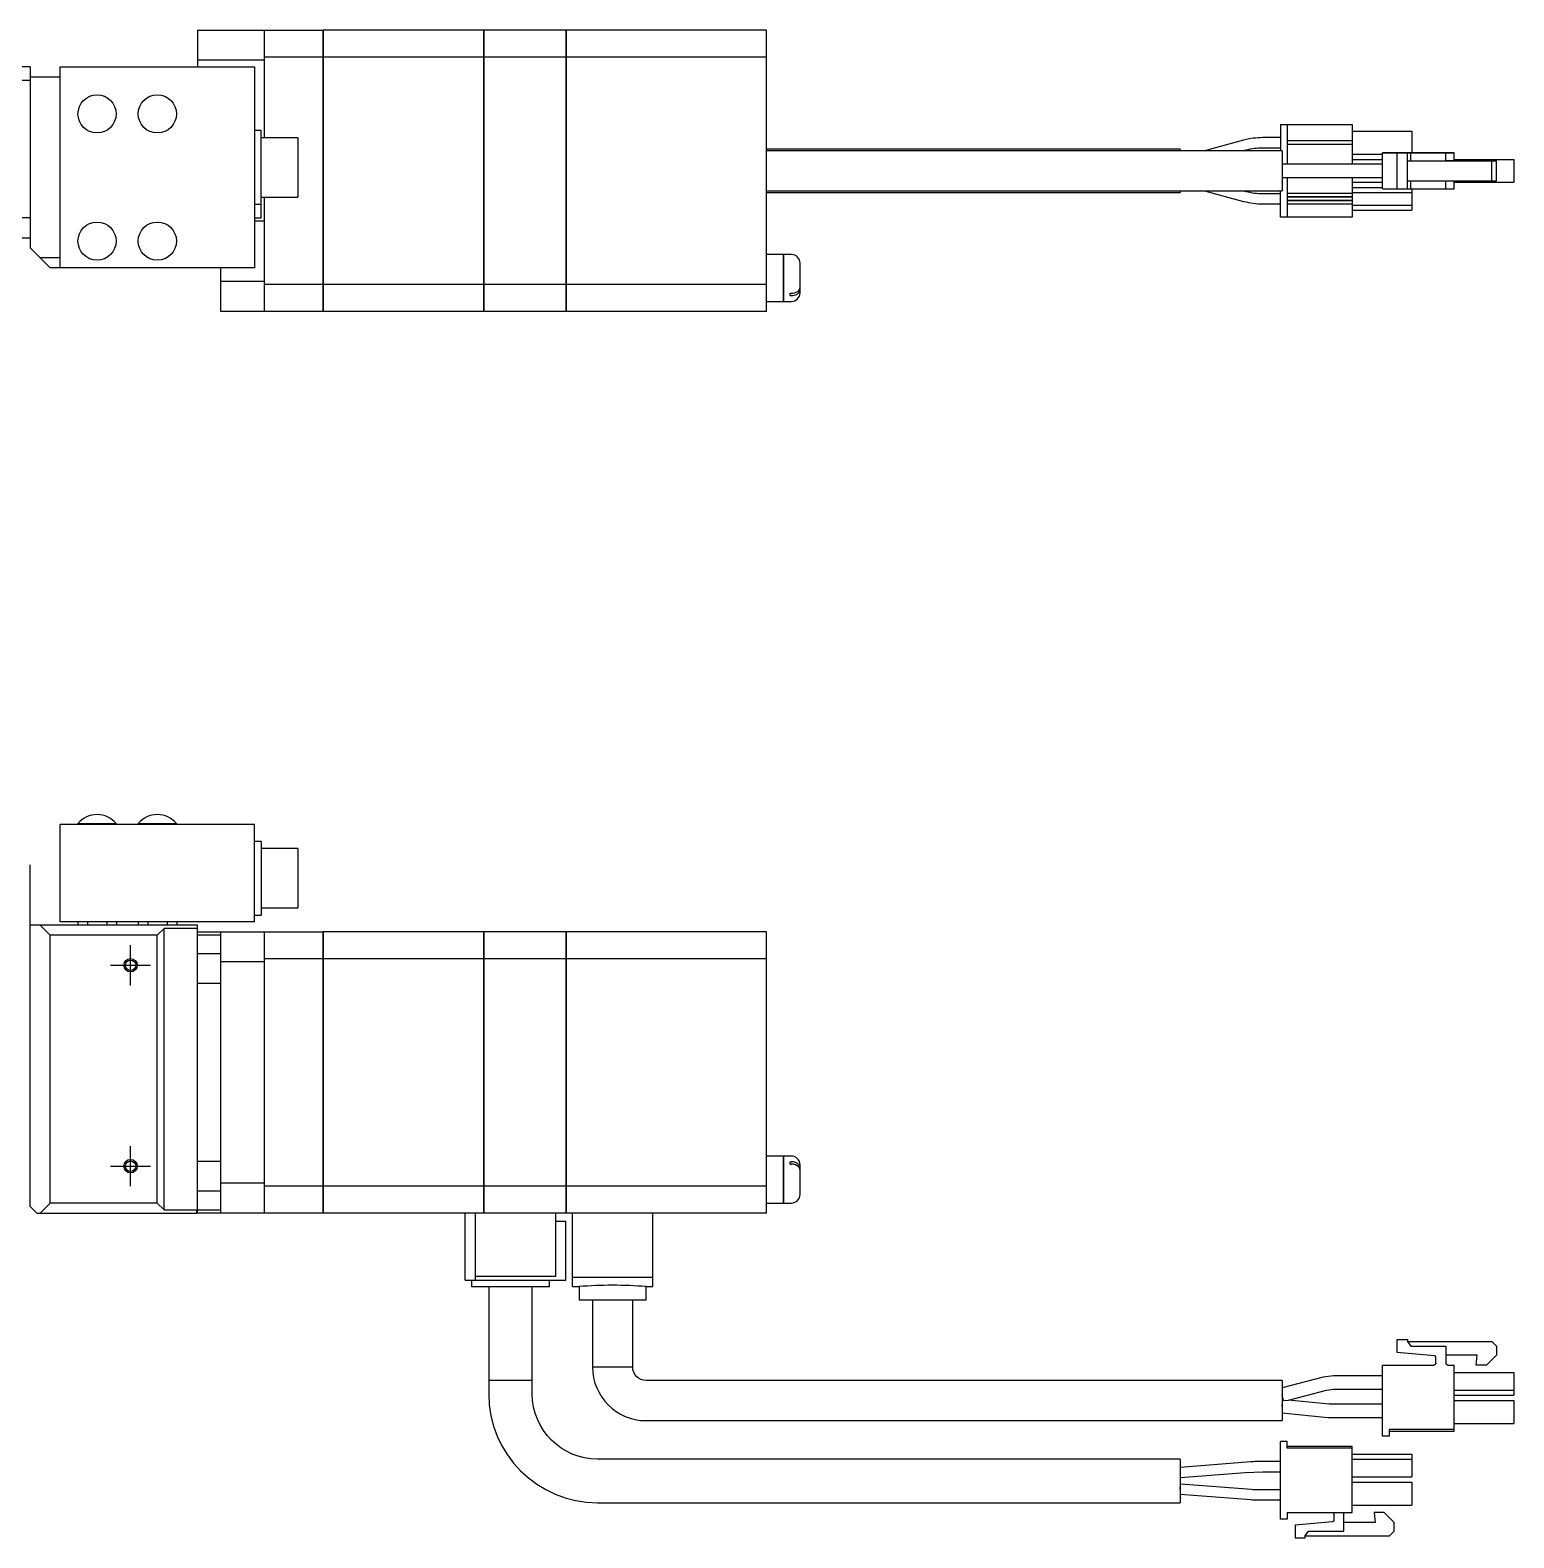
# Model space of a CAD drawing. Extents: x 0 to 945, y -8 to 563.
# Drawn here: x 240.4 to 462, y 337.7 to 562.8 of the extents above; entities that cross this region are included whole.
import ezdxf

# ---------------------------------------------------------------- set-up
doc = ezdxf.new("R2010")
doc.units = 0
doc.header["$LTSCALE"] = 0.5
doc.linetypes.add('CENTER', pattern=[50.8, 31.75, -6.35, 6.35, -6.35])
for name, color, linetype in [('MSM_CENTER', 1, 'CENTER'), ('MSM_CONTINUOUS', 7, 'CONTINUOUS'), ('MSM_NARROW', 5, 'CONTINUOUS')]:
    doc.layers.add(name, color=color, linetype=linetype)

msp = doc.modelspace()

# ---------------------------------------------------------------- linework, layer by layer
at = {"layer": 'MSM_CENTER'}
for p, q in [((255.37, 420.17), (255.37, 426.17)), ((252.37, 423.17), (258.37, 423.17)), ((255.37, 390.17), (255.37, 396.17)), ((252.37, 393.17), (258.37, 393.17))]:
    msp.add_line(p, q, dxfattribs=at)
at = {"layer": 'MSM_CONTINUOUS'}
for p, q in [((265.37, 562.8), (265.37, 557.3)), ((265.37, 562.8), (284.07, 562.8)), ((275.37, 546.73), (275.37, 562.8)), ((284.07, 562.8), (284.07, 520.8)), ((284.12, 562.75), (284.07, 562.75)), ((284.12, 562.8), (284.12, 520.8)), ((308.07, 562.8), (284.12, 562.8)), ((308.07, 562.8), (308.07, 520.8)), ((308.12, 562.75), (308.07, 562.75)), ((308.12, 562.8), (308.12, 520.8)), ((320.37, 562.8), (308.12, 562.8)), ((320.37, 562.8), (320.37, 520.8)), ((320.42, 562.75), (320.37, 562.75)), ((320.42, 562.8), (320.42, 520.8)), ((350.37, 562.8), (320.42, 562.8)), ((350.37, 520.8), (350.37, 562.8)), ((284.07, 558.77), (275.37, 558.77)), ((284.12, 558.51), (284.07, 558.51)), ((308.07, 558.77), (284.12, 558.77)), ((308.12, 558.51), (308.07, 558.51)), ((320.37, 558.77), (308.12, 558.77)), ((320.42, 558.51), (320.37, 558.51)), ((350.37, 558.77), (320.42, 558.77)), ((240.37, 557.3), (225.37, 557.3)), ((240.37, 557.3), (240.37, 530.3)), ((244.87, 527.3), (244.87, 557.3)), ((244.87, 557.3), (273.87, 557.3)), ((275.37, 558.3), (265.37, 558.3)), ((273.87, 557.3), (273.87, 527.3)), ((240.37, 555.3), (225.37, 555.3)), ((244.87, 555.8), (240.37, 555.8)), ((274.87, 547.8), (273.87, 547.8)), ((274.87, 534.8), (274.87, 547.8)), ((427.12, 548.7), (427.12, 544.8)), ((427.12, 548.7), (437.82, 548.7)), ((428.12, 548.7), (428.12, 542.8)), ((437.82, 548.7), (437.82, 542.8)), ((437.82, 547.7), (446.72, 547.7)), ((446.72, 547.7), (446.72, 544.5)), ((280.37, 546.73), (274.87, 546.73)), ((280.37, 546.73), (280.37, 537.88)), ((412.12, 545.05), (350.37, 545.05)), ((412.12, 545.05), (412.12, 544.8)), ((421.61, 546.37), (415.75, 544.8)), ((421.54, 544.8), (422, 544.92)), ((427.12, 546.75), (424.49, 546.75)), ((424.49, 545.25), (427.12, 545.25)), ((437.82, 546.25), (428.12, 546.25)), ((437.82, 545.75), (428.12, 545.75)), ((427.37, 544.8), (350.37, 544.8)), ((427.37, 544.8), (427.37, 538.8)), ((433.75, 542.8), (427.37, 542.8)), ((434.28, 542.8), (427.37, 542.8)), ((435.02, 542.8), (433.75, 542.8)), ((434.47, 542.8), (434.28, 542.8)), ((442.37, 542.8), (434.47, 542.8)), ((442.37, 542.8), (435.02, 542.8)), ((437.82, 544.3), (442.37, 544.3)), ((437.82, 543.5), (442.37, 543.5)), ((442.37, 544.5), (450.02, 544.5)), ((442.37, 544.5), (442.37, 544.5)), ((443.37, 544.5), (442.37, 544.5)), ((442.37, 539.1), (442.37, 544.5)), ((453.07, 544.5), (443.37, 544.5)), ((444.57, 539.1), (444.57, 544.5)), ((444.57, 544.5), (446.07, 544.5)), ((450.14, 544.5), (444.57, 544.5)), ((446.07, 539.1), (446.07, 544.5)), ((446.07, 544.5), (446.57, 544.5)), ((446.07, 543.3), (446.57, 543.3)), ((446.07, 543.3), (458.67, 543.3)), ((446.57, 544.5), (451.82, 544.5)), ((446.57, 543.3), (446.57, 544.5)), ((446.57, 543.3), (451.82, 543.3)), ((450.02, 544.5), (450.32, 544.5)), ((450.32, 544.5), (450.14, 544.5)), ((451.82, 544.5), (452.12, 544.5)), ((451.82, 543.3), (451.82, 544.5)), ((456.51, 543.3), (451.82, 543.3)), ((452.12, 543.3), (451.82, 543.3)), ((452.12, 544.5), (453.07, 544.5)), ((453.07, 544.5), (453.07, 544.5)), ((453.07, 543.3), (453.07, 544.5)), ((453.07, 543.5), (461.97, 543.5)), ((453.07, 543.5), (461.97, 543.5)), ((453.07, 543.5), (461.97, 543.5)), ((456.37, 543.3), (456.51, 543.3)), ((457.87, 543.3), (456.37, 543.3)), ((459.37, 543.3), (457.87, 543.3)), ((458.67, 543.3), (459.37, 543.3)), ((458.67, 540.3), (458.67, 543.3)), ((459.37, 540.3), (459.37, 543.3)), ((461.97, 543.5), (461.97, 540.1)), ((427.37, 540.8), (433.75, 540.8)), ((428.12, 540.8), (428.12, 534.9)), ((433.75, 540.8), (435.02, 540.8)), ((435.02, 540.8), (442.37, 540.8)), ((437.82, 540.8), (437.82, 534.9)), ((350.37, 538.8), (427.37, 538.8)), ((350.37, 538.55), (412.12, 538.55)), ((412.12, 538.8), (412.12, 538.55)), ((415.75, 538.8), (421.61, 537.23)), ((422, 538.68), (421.54, 538.8)), ((427.12, 538.35), (424.5, 538.35)), ((427.12, 534.9), (427.12, 538.8)), ((437.82, 538.4), (428.12, 538.4)), ((437.82, 540.1), (442.37, 540.1)), ((437.82, 539.3), (442.37, 539.3)), ((437.82, 538.55), (446.72, 538.55)), ((442.37, 539.1), (444.57, 539.1)), ((444.57, 539.1), (446.07, 539.1)), ((446.07, 540.3), (458.67, 540.3)), ((446.07, 539.1), (446.57, 539.1)), ((446.57, 539.1), (446.57, 540.3)), ((446.57, 539.1), (451.82, 539.1)), ((446.72, 539.1), (446.72, 535.9)), ((451.82, 539.1), (451.82, 540.3)), ((451.82, 539.1), (452.12, 539.1)), ((452.12, 539.1), (453.07, 539.1)), ((453.07, 539.1), (453.07, 540.3)), ((453.07, 540.1), (461.97, 540.1)), ((458.67, 540.3), (459.37, 540.3)), ((273.87, 536.8), (274.87, 536.8)), ((274.87, 537.88), (280.37, 537.88)), ((275.37, 520.8), (275.37, 537.88)), ((424.5, 536.85), (427.12, 536.85)), ((437.82, 537.9), (428.12, 537.9)), ((437.82, 537.85), (428.12, 537.85)), ((437.82, 537.35), (428.12, 537.35)), ((437.82, 537.3), (428.12, 537.3)), ((437.82, 536.8), (428.12, 536.8)), ((437.82, 536.65), (446.72, 536.65)), ((437.82, 535.9), (446.72, 535.9)), ((240.37, 534.8), (225.37, 534.8)), ((273.87, 534.8), (274.87, 534.8)), ((275.37, 534.3), (273.87, 534.3)), ((437.82, 534.9), (427.12, 534.9)), ((222.37, 531.8), (240.37, 531.8)), ((241.87, 528.8), (240.37, 530.3)), ((352.87, 529.3), (350.37, 529.3)), ((352.87, 522.3), (352.87, 529.3)), ((352.92, 529.25), (352.87, 529.25)), ((352.92, 522.3), (352.92, 529.3)), ((354.07, 529.3), (352.92, 529.3)), ((244.87, 528.8), (241.87, 528.8)), ((243.37, 527.3), (241.87, 528.8)), ((273.87, 527.3), (243.37, 527.3)), ((268.87, 520.8), (268.87, 527.3)), ((355.37, 523.6), (355.37, 528)), ((268.87, 525.3), (275.37, 525.3)), ((284.07, 524.83), (275.37, 524.83)), ((284.12, 525.09), (284.07, 525.09)), ((308.07, 524.83), (284.12, 524.83)), ((308.12, 525.09), (308.07, 525.09)), ((320.37, 524.83), (308.12, 524.83)), ((320.42, 525.09), (320.37, 525.09)), ((350.37, 524.83), (320.42, 524.83)), ((352.87, 522.35), (352.92, 522.35)), ((353.87, 523.51), (354.07, 523.51)), ((353.87, 523.16), (353.87, 523.51)), ((353.87, 523.16), (354.07, 523.16)), ((284.07, 520.8), (268.87, 520.8)), ((284.12, 520.85), (284.07, 520.85)), ((308.07, 520.8), (284.12, 520.8)), ((308.12, 520.85), (308.07, 520.85)), ((320.37, 520.8), (308.12, 520.8)), ((320.42, 520.85), (320.37, 520.85)), ((350.37, 520.8), (320.42, 520.8)), ((350.37, 522.3), (352.87, 522.3)), ((352.92, 522.3), (354.07, 522.3)), ((244.87, 429.67), (244.87, 444.17)), ((273.87, 444.17), (244.87, 444.17)), ((247.52, 444.33), (253.22, 444.33)), ((247.52, 444.33), (247.52, 444.17)), ((253.22, 444.17), (253.22, 444.33)), ((256.52, 444.33), (262.22, 444.33)), ((256.52, 444.33), (256.52, 444.17)), ((262.22, 444.17), (262.22, 444.33)), ((273.87, 429.67), (273.87, 444.17)), ((274.87, 441.67), (273.87, 441.67)), ((274.87, 441.67), (274.87, 430.67)), ((280.37, 440.6), (274.87, 440.6)), ((280.37, 440.6), (280.37, 431.75)), ((240.37, 387.17), (240.37, 438.17)), ((273.87, 430.67), (274.87, 430.67)), ((274.87, 431.75), (280.37, 431.75)), ((265.37, 429.17), (240.37, 429.17)), ((243.37, 427.67), (241.87, 429.17)), ((273.87, 429.67), (244.87, 429.67)), ((247.49, 429.67), (247.49, 429.17)), ((248.93, 429.67), (248.93, 429.17)), ((251.82, 429.67), (251.82, 429.17)), ((253.26, 429.67), (253.26, 429.17)), ((256.49, 429.67), (256.49, 429.17)), ((257.93, 429.67), (257.93, 429.17)), ((260.37, 428.67), (259.37, 427.67)), ((265.37, 428.67), (260.37, 428.67)), ((260.37, 386.67), (260.37, 428.67)), ((260.82, 429.67), (260.82, 429.17)), ((262.26, 429.67), (262.26, 429.17)), ((265.37, 386.17), (265.37, 429.17)), ((265.37, 428.17), (284.07, 428.17)), ((268.87, 386.17), (268.87, 428.17)), ((275.37, 386.17), (275.37, 428.17)), ((284.07, 428.17), (284.07, 386.17)), ((284.12, 428.12), (284.07, 428.12)), ((284.12, 428.17), (284.12, 386.17)), ((308.07, 428.17), (284.12, 428.17)), ((308.07, 428.17), (308.07, 386.17)), ((308.12, 428.12), (308.07, 428.12)), ((308.12, 428.17), (308.12, 386.17)), ((320.37, 428.17), (308.12, 428.17)), ((320.37, 428.17), (320.37, 386.17)), ((320.42, 428.12), (320.37, 428.12)), ((320.42, 428.17), (320.42, 386.17)), ((350.37, 428.17), (320.42, 428.17)), ((350.37, 386.17), (350.37, 428.17)), ((259.37, 427.67), (243.37, 427.67)), ((243.37, 387.67), (243.37, 427.67)), ((259.37, 387.67), (259.37, 427.67)), ((268.87, 427.67), (265.37, 427.67)), ((265.37, 424.91), (268.87, 424.91)), ((275.37, 423.67), (268.87, 423.67)), ((284.07, 424.14), (275.37, 424.14)), ((284.12, 423.88), (284.07, 423.88)), ((308.07, 424.14), (284.12, 424.14)), ((308.12, 423.88), (308.07, 423.88)), ((320.37, 424.14), (308.12, 424.14)), ((320.42, 423.88), (320.37, 423.88)), ((350.37, 424.14), (320.42, 424.14)), ((268.87, 420.44), (265.37, 420.44)), ((352.87, 394.67), (350.37, 394.67)), ((352.87, 387.67), (352.87, 394.67)), ((352.92, 394.62), (352.87, 394.62)), ((352.92, 387.67), (352.92, 394.67)), ((354.07, 394.67), (352.92, 394.67)), ((265.37, 393.91), (268.87, 393.91)), ((353.87, 393.82), (354.07, 393.82)), ((353.87, 393.46), (353.87, 393.82)), ((353.87, 393.46), (354.07, 393.46)), ((355.37, 388.97), (355.37, 393.37)), ((268.87, 390.67), (275.37, 390.67)), ((284.07, 390.2), (275.37, 390.2)), ((284.12, 390.46), (284.07, 390.46)), ((308.07, 390.2), (284.12, 390.2)), ((308.12, 390.46), (308.07, 390.46)), ((320.37, 390.2), (308.12, 390.2)), ((320.42, 390.46), (320.37, 390.46)), ((350.37, 390.2), (320.42, 390.2)), ((241.87, 386.17), (243.37, 387.67)), ((259.37, 387.67), (243.37, 387.67)), ((259.37, 387.67), (260.37, 386.67)), ((268.87, 389.44), (265.37, 389.44)), ((350.37, 387.67), (352.87, 387.67)), ((352.87, 387.72), (352.92, 387.72)), ((352.92, 387.67), (354.07, 387.67)), ((240.37, 387.17), (241.37, 386.17)), ((241.37, 386.17), (265.27, 386.17)), ((260.37, 386.67), (265.28, 386.67)), ((265.28, 386.18), (265.27, 386.17)), ((265.37, 386.8), (265.28, 386.67)), ((265.28, 386.18), (265.28, 386.67)), ((265.28, 386.18), (265.37, 386.27)), ((265.37, 386.67), (268.87, 386.67)), ((284.07, 386.17), (265.37, 386.17)), ((284.12, 386.22), (284.07, 386.22)), ((320.37, 386.17), (284.12, 386.17)), ((305.37, 376.17), (305.37, 386.17)), ((306.87, 376.17), (306.87, 386.17)), ((308.12, 386.22), (308.07, 386.22)), ((318.87, 376.77), (318.87, 386.17)), ((320.42, 386.22), (320.37, 386.22)), ((350.37, 386.17), (320.42, 386.17)), ((321.37, 375.18), (321.37, 386.17)), ((333.37, 375.18), (333.37, 386.17)), ((318.87, 384.97), (320.37, 384.97)), ((320.37, 376.17), (320.37, 384.97)), ((305.37, 376.17), (320.37, 376.17)), ((306.3, 376.17), (306.3, 375.17)), ((306.87, 376.77), (318.87, 376.77)), ((317.94, 375.17), (317.94, 376.17)), ((321.37, 376.6), (333.37, 376.6)), ((317.94, 375.17), (306.3, 375.17)), ((308.87, 375.17), (308.87, 359.17)), ((315.37, 359.17), (315.37, 375.17)), ((321.37, 375.18), (322.37, 375.18)), ((322.37, 375.18), (322.37, 373.17)), ((332.37, 375.18), (333.37, 375.18)), ((332.37, 373.17), (332.37, 375.18)), ((332.37, 373.17), (322.37, 373.17)), ((324.37, 373.17), (324.37, 363.17)), ((330.37, 363.17), (330.37, 373.17)), ((444.57, 367.27), (446.07, 367.27)), ((444.57, 367.27), (446.07, 367.27)), ((444.57, 365.36), (444.57, 367.27)), ((446.07, 367.27), (446.07, 366.97)), ((446.07, 366.97), (446.57, 366.27)), ((446.07, 366.97), (446.57, 366.27)), ((446.07, 366.97), (458.67, 366.97)), ((446.07, 366.97), (458.67, 366.97)), ((458.67, 366.97), (459.37, 366.27)), ((458.67, 366.97), (459.37, 366.27)), ((450.14, 364.87), (444.57, 365.36)), ((446.57, 366.27), (451.82, 366.27)), ((446.57, 366.27), (451.82, 366.27)), ((451.82, 366.27), (451.82, 363.77)), ((456.51, 364.97), (451.82, 364.97)), ((456.37, 363.47), (456.51, 364.97)), ((456.37, 363.47), (456.51, 364.97)), ((459.37, 364.97), (457.87, 363.47)), ((459.37, 366.27), (459.37, 364.97)), ((330.37, 363.17), (324.37, 363.17)), ((442.37, 363.47), (450.02, 363.47)), ((442.37, 352.87), (442.37, 363.47)), ((442.37, 363.47), (450.02, 363.47)), ((450.03, 363.47), (450.02, 363.47)), ((450.32, 363.77), (450.32, 364.67)), ((452.12, 363.47), (453.07, 363.47)), ((452.12, 363.47), (452.12, 363.47)), ((452.12, 363.47), (453.07, 363.47)), ((453.07, 353.62), (453.07, 363.47)), ((457.87, 363.47), (456.37, 363.47)), ((315.37, 361.17), (308.87, 361.17)), ((427.37, 361.17), (332.37, 361.17)), ((433.5, 361.65), (427.37, 360.05)), ((427.37, 361.17), (427.37, 355.17)), ((435.02, 361.85), (433.5, 361.65)), ((442.37, 361.85), (435.02, 361.85)), ((453.07, 362.37), (461.97, 362.37)), ((453.07, 362.37), (461.97, 362.37)), ((461.97, 362.37), (461.97, 358.97)), ((427.59, 358.18), (427.37, 359.02)), ((427.37, 357.32), (427.47, 358.32)), ((427.56, 358.31), (427.47, 358.32)), ((427.59, 358.18), (428.32, 358.23)), ((428.32, 358.23), (434.01, 359.72)), ((434.37, 357.65), (428.32, 358.23)), ((434.01, 359.72), (435.02, 359.85)), ((435.02, 359.85), (442.37, 359.85)), ((453.07, 359.72), (461.97, 359.72)), ((453.07, 358.97), (461.97, 358.97)), ((453.07, 358.17), (461.97, 358.17)), ((453.07, 358.17), (461.97, 358.17)), ((461.97, 358.17), (461.97, 354.77)), ((427.37, 356.32), (434.18, 355.66)), ((434.47, 357.65), (434.37, 357.65)), ((442.37, 357.65), (434.47, 357.65)), ((332.37, 355.17), (427.37, 355.17)), ((434.18, 355.66), (434.47, 355.65)), ((434.47, 355.65), (442.37, 355.65)), ((453.07, 353.87), (443.37, 353.87)), ((443.37, 353.87), (443.37, 352.87)), ((443.37, 353.62), (453.07, 353.62)), ((453.07, 354.77), (461.97, 354.77)), ((427.12, 340.47), (427.12, 352.07)), ((428.12, 352.07), (427.12, 352.07)), ((428.12, 351.07), (428.12, 352.07)), ((437.82, 351.32), (428.12, 351.32)), ((437.82, 341.47), (437.82, 351.32)), ((443.37, 352.87), (442.37, 352.87)), ((412.12, 349.42), (325.12, 349.42)), ((412.12, 349.42), (412.12, 342.92)), ((422.67, 349.01), (412.12, 348.17)), ((427.12, 349.05), (423.52, 349.05)), ((437.82, 351.07), (428.12, 351.07)), ((437.82, 350.17), (446.72, 350.17)), ((437.82, 349.42), (446.72, 349.42)), ((446.72, 350.17), (446.72, 346.77)), ((412.18, 346.67), (421.86, 347.44)), ((421.86, 347.44), (424.5, 347.55)), ((424.5, 347.55), (427.12, 347.55)), ((437.82, 346.77), (446.72, 346.77)), ((412.18, 345.67), (412.12, 345.64)), ((412.12, 344.92), (412.18, 345.67)), ((422.81, 344.87), (412.18, 345.67)), ((427.12, 344.85), (423.5, 344.85)), ((437.82, 345.97), (446.72, 345.97)), ((446.72, 345.97), (446.72, 342.57)), ((325.12, 342.92), (412.12, 342.92)), ((412.12, 344.17), (422.69, 343.38)), ((423.5, 343.35), (427.12, 343.35)), ((437.82, 342.57), (446.72, 342.57)), ((428.12, 340.47), (427.12, 340.47)), ((428.12, 341.47), (437.82, 341.47)), ((428.12, 341.47), (428.12, 340.47)), ((434.89, 340.07), (429.32, 339.58)), ((435.07, 341.17), (435.07, 340.27)), ((436.57, 338.67), (436.57, 341.17)), ((441.26, 339.97), (436.57, 339.97)), ((441.12, 341.47), (441.26, 339.97)), ((442.62, 341.47), (441.12, 341.47)), ((444.12, 339.97), (442.62, 341.47)), ((444.12, 338.67), (444.12, 339.97)), ((429.32, 339.58), (429.32, 337.67)), ((430.82, 337.97), (431.32, 338.67)), ((430.82, 337.97), (443.42, 337.97)), ((430.82, 337.67), (430.82, 337.97)), ((431.32, 338.67), (436.57, 338.67)), ((443.42, 337.97), (444.12, 338.67)), ((429.32, 337.67), (430.82, 337.67))]:
    msp.add_line(p, q, dxfattribs=at)
for centre, radius in [((250.37, 550.3), 2.85), ((259.37, 550.3), 2.85), ((250.37, 531.3), 2.85), ((259.37, 531.3), 2.85), ((255.37, 423.17), 0.783), ((255.37, 393.17), 0.783)]:
    msp.add_circle(centre, radius, dxfattribs=at)
for centre, radius, start, end in [((424.49, 535.6), 11.15, 89.9911, 105.0006), ((424.5, 548.01), 11.15, 255.0015, 270.0068), ((354.07, 528), 1.3, 0, 90), ((354.09, 525.12), 1.61, 269.2584, 304.7863), ((354.07, 523.6), 1.3, 270, 360), ((354.09, 524.82), 1.66, 269.4455, 299.7231), ((354.49, 524.16), 0.891, 298.7486, 355.0367), ((354.57, 524.47), 0.809, 303.6126, 357.2927), ((250.37, 441.97), 3.7, 89.9943, 140.3692), ((250.37, 441.97), 3.7, 39.6308, 90), ((259.37, 441.97), 3.7, 89.9943, 140.3692), ((259.37, 441.97), 3.7, 39.6308, 90), ((354.07, 393.37), 1.3, 0, 90), ((354.15, 392.41), 1.41, 41.3743, 92.8178), ((354.16, 392.08), 1.39, 42.8199, 93.04), ((354.62, 392.52), 0.754, 5.8166, 41.8939), ((354.62, 392.87), 0.751, 1.7681, 38.8955), ((354.07, 388.97), 1.3, 270, 360), ((327.4, 314.66), 60.73, 90.0287, 94.7515), ((327.35, 314.71), 60.68, 85.2466, 89.9732), ((450.12, 364.67), 0.2, 360, 85), ((332.37, 363.17), 8, 180, 270), ((450.02, 363.77), 0.3, 270, 360), ((450.02, 363.77), 0.3, 270, 360), ((452.12, 363.77), 0.3, 180, 270), ((452.12, 363.77), 0.3, 180, 270), ((325.12, 359.17), 16.25, 180, 270), ((423.52, 338.3), 10.75, 90, 94.548), ((412.18, 346.75), 0.0773, 219.0479, 269.5838), ((423.5, 354.1), 10.75, 265.7108, 270)]:
    msp.add_arc(centre, radius, start, end, dxfattribs=at)
at = {"layer": 'MSM_CONTINUOUS', "extrusion": (0, 0, -1)}
for centre, radius, start, end in [((-424.49, 535.6), 9.65, 75.0035, 90.008), ((-424.49, 548), 9.65, 269.9899, 284.9986), ((-332.37, 363.17), 2, 270, 0), ((-450.02, 363.77), 0.3, 180, 270), ((-450.02, 363.77), 0.3, 180, 270), ((-452.12, 363.77), 0.3, 270, 0), ((-452.12, 363.77), 0.3, 270, 0), ((-325.12, 359.17), 9.75, 270, 0), ((-423.5, 354.1), 9.25, 270, 274.2892), ((-434.77, 341.17), 0.3, 90, 180), ((-434.87, 340.27), 0.2, 180, 265), ((-436.87, 341.17), 0.3, 0, 90)]:
    msp.add_arc(centre, radius, start, end, dxfattribs=at)
at = {"layer": 'MSM_NARROW'}
for centre in [(255.37, 423.17), (255.37, 393.17)]:
    msp.add_circle(centre, 1, dxfattribs=at)

doc.saveas('drawing.dxf')
